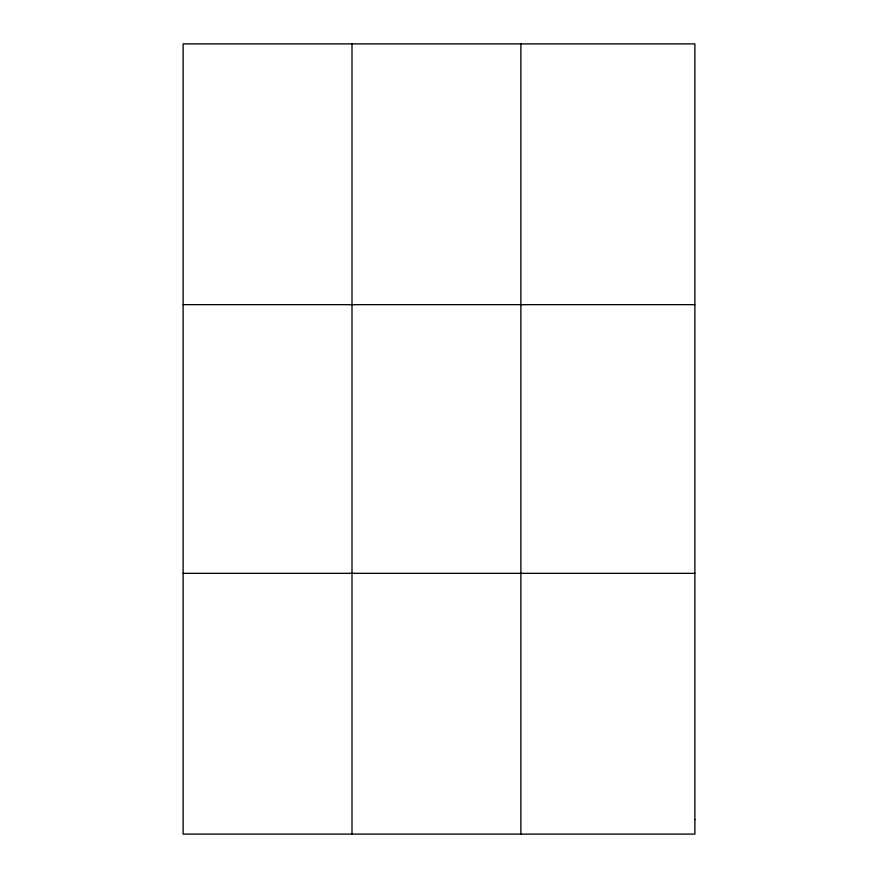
<?xml version="1.0" encoding="UTF-8"?>
<svg xmlns="http://www.w3.org/2000/svg" width="878" height="878" viewBox="0 0 878 878"><rect width="100%" height="100%" fill="white"/><g stroke="black" fill="none" stroke-linecap="round" stroke-linejoin="round"><path stroke-width="1.32" d="M352.001 43.9L352.001 834.1M520.884 43.9L520.884 834.1M183.118 304.666L694.882 304.666M183.118 573.334L694.882 573.334M694.882 819.613L694.882 834.1L183.118 834.1L183.118 43.9L694.882 43.9L694.882 819.613"/></g></svg>
